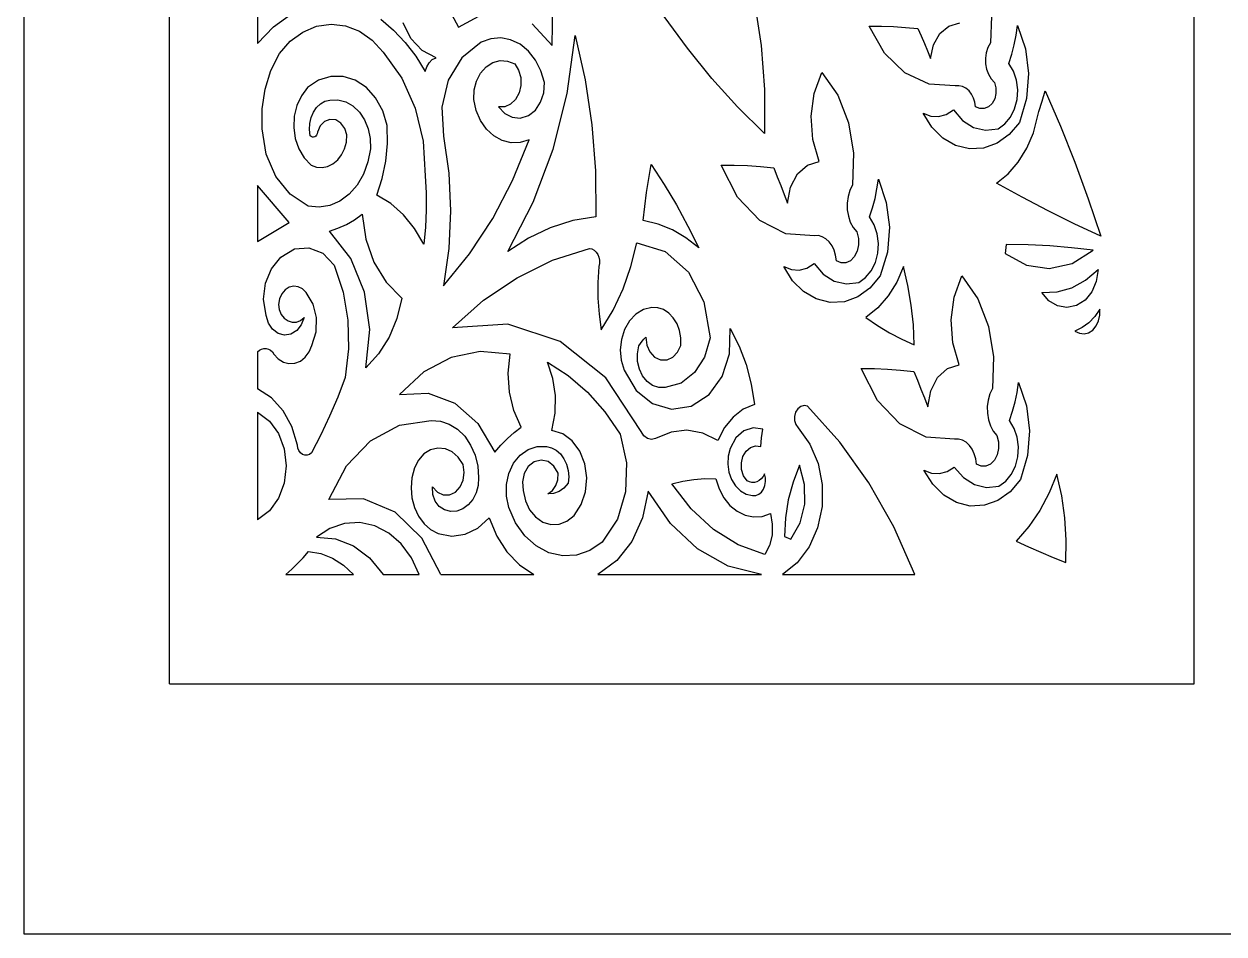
# Model space of a CAD drawing. Extents: x -250 to 250, y -180 to 180.
# Drawn here: x -250 to -150.4, y -180 to -104.5 of the extents above; entities that cross this region are included whole.
import ezdxf

# ---------------------------------------------------------------- set-up
doc = ezdxf.new("R2010")
doc.units = 0
doc.layers.get('0').update_dxf_attribs({"linetype": 'CONTINUOUS'})

msp = doc.modelspace()

# ---------------------------------------------------------------- linework, layer by layer
for p, q in [((-250.003, 180), (-250.003, -180)), ((-237.925, -159.246), (-237.925, 151.754)), ((-152.925, -159.246), (-152.925, 151.754)), ((-230.622, -87.881), (-230.622, -106.134)), ((-206.173, -106.28), (-206.134, -102.862)), ((-189.404, -102.706), (-188.843, -106.295)), ((-229.305, -104.734), (-227.822, -103.659)), ((-225.734, -104.698), (-224.528, -104.526)), ((-224.528, -104.526), (-223.319, -104.67)), ((-220.408, -104.116), (-219.357, -105.016)), ((-217.897, -105.706), (-218.544, -104.403)), ((-214.535, -103.684), (-213.967, -104.785)), ((-213.967, -104.785), (-211.956, -103.702)), ((-207.835, -104.492), (-206.173, -106.28)), ((-194.971, -106.522), (-196.896, -103.881)), ((-173.279, -104.679), (-172.37, -104.425)), ((-169.742, -103.854), (-169.827, -106.074)), ((-230.622, -106.134), (-229.305, -104.734)), ((-227.915, -105.93), (-226.875, -105.173)), ((-226.875, -105.173), (-225.734, -104.698)), ((-223.319, -104.67), (-222.172, -105.117)), ((-222.172, -105.117), (-221.121, -105.849)), ((-219.357, -105.016), (-218.386, -106.043)), ((-204.949, -110.262), (-204.286, -105.455)), ((-204.286, -105.455), (-203.45, -109.131)), ((-179.877, -104.682), (-178.871, -104.684)), ((-178.621, -106.927), (-179.877, -104.682)), ((-178.871, -104.684), (-177.865, -104.719)), ((-177.865, -104.719), (-176.86, -104.787)), ((-176.86, -104.787), (-175.857, -104.888)), ((-175.857, -104.888), (-175.578, -105.498)), ((-175.578, -105.498), (-175.307, -106.113)), ((-174.556, -106.229), (-174.03, -105.308)), ((-174.03, -105.308), (-173.279, -104.679)), ((-167.848, -106.236), (-167.686, -105.44)), ((-167.686, -105.44), (-167.571, -104.631)), ((-167.571, -104.631), (-166.908, -106.569)), ((-228.818, -106.949), (-227.915, -105.93)), ((-221.121, -105.849), (-220.203, -106.847)), ((-218.386, -106.043), (-217.503, -107.189)), ((-216.967, -106.704), (-217.897, -105.706)), ((-212.08, -106.022), (-213.69, -107.314)), ((-211.275, -105.733), (-212.08, -106.022)), ((-210.449, -105.666), (-211.275, -105.733)), ((-209.63, -105.82), (-210.449, -105.666)), ((-208.847, -106.193), (-209.63, -105.82)), ((-208.146, -106.767), (-208.847, -106.193)), ((-192.937, -109.026), (-194.971, -106.522)), ((-188.843, -106.295), (-188.56, -109.936)), ((-175.307, -106.113), (-175.044, -106.735)), ((-174.791, -107.362), (-174.556, -106.229)), ((-170.031, -106.462), (-170.167, -106.891)), ((-169.827, -106.074), (-170.031, -106.462)), ((-168.056, -107.015), (-167.848, -106.236)), ((-229.512, -108.372), (-228.818, -106.949)), ((-220.203, -106.847), (-218.668, -108.998)), ((-217.503, -107.189), (-216.716, -108.444)), ((-215.813, -107.31), (-216.967, -106.704)), ((-216.391, -107.717), (-216.127, -107.466)), ((-216.127, -107.466), (-215.813, -107.31)), ((-213.69, -107.314), (-214.801, -109.178)), ((-207.564, -107.507), (-208.146, -106.767)), ((-207.119, -108.384), (-207.564, -107.507)), ((-176.925, -108.56), (-178.621, -106.927)), ((-175.044, -106.735), (-174.791, -107.362)), ((-170.167, -106.891), (-170.233, -107.345)), ((-170.233, -107.345), (-170.224, -107.811)), ((-168.309, -107.774), (-168.056, -107.015)), ((-166.908, -106.569), (-166.659, -108.623)), ((-229.989, -109.915), (-229.512, -108.372)), ((-216.716, -108.444), (-216.592, -108.049)), ((-216.592, -108.049), (-216.391, -107.717)), ((-212.13, -108.592), (-211.665, -108.066)), ((-211.665, -108.066), (-211.106, -107.709)), ((-211.106, -107.709), (-210.503, -107.548)), ((-210.503, -107.548), (-209.887, -107.585)), ((-209.887, -107.585), (-209.291, -107.825)), ((-209.291, -107.825), (-208.965, -108.345)), ((-208.965, -108.345), (-208.789, -108.952)), ((-206.829, -109.371), (-207.119, -108.384)), ((-170.224, -107.811), (-170.141, -108.264)), ((-170.141, -108.264), (-169.989, -108.684)), ((-167.916, -108.427), (-168.309, -107.774)), ((-167.664, -109.17), (-167.916, -108.427)), ((-225.557, -109.176), (-226.479, -109.783)), ((-224.559, -108.868), (-225.557, -109.176)), ((-223.532, -108.867), (-224.559, -108.868)), ((-222.52, -109.178), (-223.532, -108.867)), ((-221.598, -109.787), (-222.52, -109.178)), ((-218.668, -108.998), (-217.554, -111.487)), ((-214.801, -109.178), (-215.331, -111.409)), ((-212.659, -109.976), (-212.466, -109.241)), ((-212.466, -109.241), (-212.13, -108.592)), ((-208.789, -108.952), (-208.772, -109.597)), ((-206.886, -110.229), (-206.829, -109.371)), ((-203.45, -109.131), (-202.882, -112.879)), ((-190.797, -111.388), (-192.937, -109.026)), ((-184.446, -110.274), (-183.807, -108.519)), ((-183.807, -108.519), (-182.485, -110.425)), ((-174.921, -109.491), (-176.925, -108.56)), ((-172.739, -109.629), (-174.921, -109.491)), ((-169.989, -108.684), (-169.773, -109.057)), ((-169.773, -109.057), (-169.498, -109.371)), ((-169.498, -109.371), (-169.373, -109.815)), ((-167.559, -109.966), (-167.664, -109.17)), ((-166.659, -108.623), (-166.824, -110.69)), ((-230.239, -111.541), (-229.989, -109.915)), ((-226.994, -110.466), (-227.364, -111.269)), ((-226.479, -109.783), (-226.994, -110.466)), ((-220.83, -110.643), (-221.598, -109.787)), ((-212.695, -110.762), (-212.659, -109.976)), ((-208.92, -110.232), (-209.22, -110.775)), ((-208.772, -109.597), (-208.92, -110.232)), ((-207.144, -111.006), (-206.886, -110.229)), ((-206.112, -114.893), (-204.949, -110.262)), ((-188.56, -109.936), (-188.556, -113.602)), ((-184.698, -112.167), (-184.446, -110.274)), ((-182.485, -110.425), (-181.598, -112.706)), ((-172.434, -109.626), (-172.739, -109.629)), ((-172.136, -109.698), (-172.434, -109.626)), ((-171.857, -109.843), (-172.136, -109.698)), ((-171.603, -110.058), (-171.857, -109.843)), ((-171.389, -110.331), (-171.603, -110.058)), ((-171.223, -110.649), (-171.389, -110.331)), ((-169.365, -110.274), (-169.471, -110.715)), ((-169.373, -109.815), (-169.365, -110.274)), ((-167.611, -110.783), (-167.559, -109.966)), ((-165.544, -110.906), (-165.273, -110.041)), ((-165.273, -110.041), (-164.009, -112.984)), ((-227.364, -111.269), (-227.578, -112.156)), ((-225.995, -111.82), (-225.727, -111.431)), ((-225.727, -111.431), (-225.403, -111.127)), ((-225.403, -111.127), (-225.034, -110.918)), ((-225.034, -110.918), (-224.633, -110.814)), ((-224.633, -110.814), (-223.962, -110.796)), ((-223.962, -110.796), (-223.313, -110.964)), ((-223.313, -110.964), (-222.709, -111.308)), ((-222.709, -111.308), (-222.175, -111.818)), ((-220.245, -111.703), (-220.83, -110.643)), ((-217.554, -111.487), (-216.892, -114.219)), ((-215.331, -111.409), (-215.198, -113.802)), ((-212.489, -111.683), (-212.695, -110.762)), ((-210.118, -111.373), (-210.645, -111.38)), ((-210.645, -111.38), (-210.117, -111.932)), ((-209.631, -111.164), (-210.118, -111.373)), ((-209.22, -110.775), (-209.631, -111.164)), ((-207.577, -111.648), (-207.144, -111.006)), ((-188.556, -113.602), (-190.797, -111.388)), ((-171.112, -111.003), (-171.223, -110.649)), ((-171.058, -111.38), (-171.112, -111.003)), ((-170.701, -111.526), (-171.058, -111.38)), ((-169.987, -111.381), (-170.335, -111.524)), ((-169.686, -111.101), (-169.987, -111.381)), ((-169.471, -110.715), (-169.686, -111.101)), ((-167.818, -111.559), (-167.611, -110.783)), ((-166.824, -110.69), (-167.407, -112.669)), ((-165.798, -111.779), (-165.544, -110.906)), ((-230.253, -113.21), (-230.239, -111.541)), ((-227.578, -112.156), (-227.624, -113.094)), ((-226.297, -112.762), (-226.188, -112.273)), ((-226.188, -112.273), (-225.995, -111.82)), ((-224.618, -112.427), (-225.061, -112.603)), ((-224.139, -112.471), (-224.618, -112.427)), ((-223.708, -112.737), (-224.139, -112.471)), ((-222.175, -111.818), (-221.746, -112.466)), ((-221.746, -112.466), (-221.446, -113.208)), ((-219.875, -112.926), (-220.245, -111.703)), ((-212.132, -112.515), (-212.489, -111.683)), ((-210.117, -111.932), (-209.495, -112.245)), ((-209.495, -112.245), (-208.827, -112.307)), ((-208.827, -112.307), (-208.16, -112.102)), ((-208.16, -112.102), (-207.577, -111.648)), ((-184.56, -114.083), (-184.698, -112.167)), ((-174.682, -113.061), (-175.406, -111.895)), ((-175.406, -111.895), (-174.776, -112.145)), ((-174.776, -112.145), (-174.127, -112.184)), ((-174.127, -112.184), (-173.492, -112.013)), ((-173.492, -112.013), (-172.903, -111.638)), ((-172.903, -111.638), (-172.137, -112.517)), ((-170.335, -111.524), (-170.701, -111.526)), ((-168.626, -112.801), (-168.162, -112.241)), ((-168.162, -112.241), (-167.818, -111.559)), ((-166.036, -112.658), (-165.798, -111.779)), ((-229.915, -115.311), (-230.253, -113.21)), ((-227.624, -113.094), (-227.495, -114.02)), ((-226.32, -113.269), (-226.297, -112.762)), ((-226.254, -113.777), (-226.32, -113.269)), ((-225.423, -112.968), (-225.659, -113.493)), ((-225.061, -112.603), (-225.423, -112.968)), ((-223.397, -113.17), (-223.708, -112.737)), ((-223.231, -113.715), (-223.397, -113.17)), ((-221.446, -113.208), (-221.284, -114.016)), ((-219.852, -114.415), (-219.875, -112.926)), ((-211.64, -113.229), (-212.132, -112.515)), ((-211.027, -113.798), (-211.64, -113.229)), ((-202.882, -112.879), (-202.586, -116.677)), ((-181.598, -112.706), (-181.181, -115.229)), ((-173.772, -113.967), (-174.682, -113.061)), ((-172.137, -112.517), (-171.225, -113.087)), ((-171.225, -113.087), (-170.224, -113.326)), ((-170.224, -113.326), (-169.191, -113.21)), ((-169.191, -113.21), (-168.626, -112.801)), ((-167.407, -112.669), (-168.264, -113.681)), ((-166.258, -113.545), (-166.036, -112.658)), ((-164.009, -112.984), (-162.821, -115.977)), ((-227.495, -114.02), (-227.203, -114.872)), ((-226.172, -113.847), (-226.254, -113.777)), ((-226.08, -113.886), (-226.172, -113.847)), ((-225.983, -113.892), (-226.08, -113.886)), ((-225.887, -113.864), (-225.983, -113.892)), ((-225.8, -113.805), (-225.887, -113.864)), ((-225.731, -113.719), (-225.8, -113.805)), ((-225.683, -113.614), (-225.731, -113.719)), ((-225.659, -113.493), (-225.683, -113.614)), ((-223.403, -114.872), (-223.238, -114.318)), ((-223.238, -114.318), (-223.231, -113.715)), ((-221.284, -114.016), (-221.269, -114.858)), ((-219.99, -115.886), (-219.852, -114.415)), ((-216.892, -114.219), (-216.716, -117.1)), ((-215.198, -113.802), (-214.766, -116.89)), ((-210.33, -114.184), (-211.027, -113.798)), ((-209.592, -114.366), (-210.33, -114.184)), ((-208.84, -114.343), (-209.592, -114.366)), ((-209.47, -117.492), (-208.101, -114.111)), ((-208.101, -114.111), (-208.84, -114.343)), ((-184.029, -115.905), (-184.56, -114.083)), ((-172.719, -114.58), (-173.772, -113.967)), ((-169.273, -114.401), (-170.389, -114.805)), ((-168.264, -113.681), (-169.273, -114.401)), ((-166.806, -114.823), (-166.258, -113.545)), ((-229.118, -117.156), (-229.915, -115.311)), ((-227.203, -114.872), (-226.764, -115.618)), ((-223.98, -115.781), (-223.653, -115.365)), ((-223.653, -115.365), (-223.403, -114.872)), ((-221.269, -114.858), (-221.471, -115.957)), ((-207.757, -119.288), (-206.112, -114.893)), ((-181.181, -115.229), (-181.273, -117.858)), ((-171.565, -114.869), (-172.719, -114.58)), ((-170.389, -114.805), (-171.565, -114.869)), ((-167.513, -115.96), (-166.806, -114.823)), ((-226.764, -115.618), (-226.192, -116.224)), ((-226.192, -116.224), (-225.738, -116.379)), ((-225.738, -116.379), (-225.273, -116.41)), ((-225.273, -116.41), (-224.813, -116.319)), ((-224.813, -116.319), (-224.374, -116.106)), ((-224.374, -116.106), (-223.98, -115.781)), ((-221.471, -115.957), (-221.84, -116.971)), ((-220.287, -117.321), (-219.99, -115.886)), ((-198.176, -117.321), (-197.968, -116.172)), ((-197.968, -116.172), (-196.897, -117.819)), ((-192.165, -116.209), (-191.074, -116.212)), ((-190.804, -118.868), (-192.165, -116.209)), ((-191.074, -116.212), (-189.984, -116.253)), ((-189.984, -116.253), (-188.895, -116.334)), ((-188.895, -116.334), (-187.808, -116.454)), ((-187.808, -116.454), (-187.505, -117.176)), ((-185.829, -116.951), (-185.015, -116.206)), ((-185.015, -116.206), (-184.029, -115.905)), ((-168.361, -116.933), (-167.513, -115.96)), ((-162.821, -115.977), (-161.711, -119.015)), ((-227.93, -118.631), (-229.118, -117.156)), ((-221.84, -116.971), (-222.365, -117.872)), ((-220.738, -118.697), (-220.287, -117.321)), ((-216.716, -117.1), (-216.641, -118.518)), ((-214.766, -116.89), (-214.622, -120.01)), ((-202.586, -116.677), (-202.563, -120.5)), ((-198.355, -118.478), (-198.176, -117.321)), ((-187.505, -117.176), (-187.212, -117.905)), ((-186.399, -118.042), (-185.829, -116.951)), ((-179.24, -118.182), (-179.124, -117.372)), ((-179.124, -117.372), (-178.462, -119.311)), ((-169.334, -117.719), (-168.361, -116.933)), ((-227.997, -120.964), (-230.622, -117.897)), ((-230.622, -117.897), (-230.622, -122.556)), ((-222.365, -117.872), (-223.029, -118.629)), ((-211.12, -120.655), (-209.47, -117.492)), ((-196.897, -117.819), (-195.883, -119.52)), ((-187.212, -117.905), (-186.927, -118.641)), ((-186.653, -119.383), (-186.399, -118.042)), ((-181.494, -118.318), (-181.642, -118.826)), ((-181.273, -117.858), (-181.494, -118.318)), ((-179.402, -118.977), (-179.24, -118.182)), ((-167.195, -118.888), (-169.334, -117.719)), ((-226.418, -119.624), (-227.93, -118.631)), ((-223.802, -119.202), (-224.642, -119.564)), ((-223.029, -118.629), (-223.802, -119.202)), ((-219.575, -119.406), (-220.738, -118.697)), ((-218.525, -120.334), (-219.575, -119.406)), ((-216.641, -118.518), (-216.637, -119.939)), ((-209.865, -123.385), (-207.757, -119.288)), ((-198.505, -119.641), (-198.355, -118.478)), ((-188.966, -120.803), (-190.804, -118.868)), ((-186.927, -118.641), (-186.653, -119.383)), ((-181.642, -118.826), (-181.713, -119.363)), ((-181.713, -119.363), (-181.704, -119.915)), ((-179.61, -119.756), (-179.402, -118.977)), ((-178.462, -119.311), (-178.212, -121.364)), ((-165.038, -120.007), (-167.195, -118.888)), ((-161.711, -119.015), (-160.678, -122.098)), ((-225.523, -119.708), (-226.418, -119.624)), ((-224.642, -119.564), (-225.523, -119.708)), ((-222.593, -120.754), (-221.954, -120.291)), ((-221.954, -120.291), (-221.648, -122.37)), ((-217.606, -121.462), (-218.525, -120.334)), ((-216.637, -119.939), (-216.703, -121.356)), ((-214.622, -120.01), (-214.766, -123.131)), ((-198.625, -120.809), (-198.505, -119.641)), ((-195.883, -119.52), (-194.927, -121.273)), ((-181.704, -119.915), (-181.614, -120.453)), ((-181.614, -120.453), (-181.449, -120.95)), ((-179.862, -120.515), (-179.61, -119.756)), ((-162.866, -121.077), (-165.038, -120.007)), ((-230.622, -122.556), (-227.997, -120.964)), ((-224.668, -121.689), (-223.954, -121.455)), ((-223.954, -121.455), (-223.261, -121.143)), ((-223.261, -121.143), (-222.593, -120.754)), ((-216.703, -121.356), (-216.839, -122.768)), ((-213.034, -123.573), (-211.12, -120.655)), ((-206.346, -121.414), (-208.148, -122.271)), ((-204.479, -120.821), (-206.346, -121.414)), ((-202.563, -120.5), (-204.479, -120.821)), ((-197.398, -121.103), (-198.625, -120.809)), ((-196.215, -121.583), (-197.398, -121.103)), ((-194.927, -121.273), (-194.03, -123.076)), ((-186.794, -121.906), (-188.966, -120.803)), ((-181.449, -120.95), (-181.215, -121.392)), ((-181.215, -121.392), (-180.918, -121.764)), ((-179.47, -121.169), (-179.862, -120.515)), ((-179.218, -121.912), (-179.47, -121.169)), ((-178.212, -121.364), (-178.378, -123.431)), ((-160.678, -122.098), (-162.866, -121.077)), ((-222.881, -123.972), (-224.668, -121.689)), ((-221.648, -122.37), (-220.97, -124.274)), ((-216.839, -122.768), (-217.606, -121.462)), ((-208.148, -122.271), (-209.865, -123.385)), ((-195.088, -122.243), (-196.215, -121.583)), ((-194.03, -123.076), (-195.088, -122.243)), ((-184.43, -122.069), (-186.794, -121.906)), ((-184.098, -122.066), (-184.43, -122.069)), ((-183.776, -122.152), (-184.098, -122.066)), ((-183.473, -122.324), (-183.776, -122.152)), ((-183.198, -122.578), (-183.473, -122.324)), ((-180.918, -121.764), (-180.782, -122.29)), ((-180.782, -122.29), (-180.773, -122.834)), ((-179.113, -122.708), (-179.218, -121.912)), ((-228.694, -123.849), (-227.574, -123.166)), ((-227.574, -123.166), (-226.372, -123.064)), ((-226.372, -123.064), (-225.224, -123.521)), ((-214.766, -123.131), (-215.198, -126.219)), ((-206.161, -124.114), (-203.096, -123.128)), ((-203.096, -123.128), (-202.892, -123.173)), ((-202.892, -123.173), (-202.704, -123.275)), ((-202.704, -123.275), (-202.54, -123.428)), ((-202.54, -123.428), (-202.406, -123.628)), ((-199.646, -124.618), (-199.157, -122.665)), ((-199.157, -122.665), (-196.801, -123.395)), ((-196.801, -123.395), (-194.886, -125.105)), ((-182.966, -122.901), (-183.198, -122.578)), ((-182.787, -123.279), (-182.966, -122.901)), ((-182.666, -123.697), (-182.787, -123.279)), ((-180.887, -123.356), (-181.121, -123.813)), ((-180.773, -122.834), (-180.887, -123.356)), ((-179.165, -123.525), (-179.113, -122.708)), ((-178.378, -123.431), (-178.96, -125.41)), ((-168.512, -122.805), (-168.61, -123.55)), ((-166.704, -122.826), (-168.512, -122.805)), ((-164.898, -122.913), (-166.704, -122.826)), ((-163.094, -123.065), (-164.898, -122.913)), ((-161.294, -123.282), (-163.094, -123.065)), ((-163.052, -124.381), (-161.294, -123.282)), ((-229.478, -124.812), (-228.694, -123.849)), ((-225.224, -123.521), (-224.264, -124.519)), ((-221.743, -126.76), (-222.881, -123.972)), ((-220.97, -124.274), (-219.956, -125.926)), ((-215.198, -126.219), (-213.034, -123.573)), ((-209.098, -125.554), (-206.161, -124.114)), ((-202.406, -123.628), (-202.314, -123.861)), ((-202.268, -124.369), (-202.317, -124.622)), ((-202.314, -123.861), (-202.267, -124.112)), ((-202.267, -124.112), (-202.268, -124.369)), ((-185.045, -124.755), (-184.457, -124.379)), ((-184.457, -124.379), (-183.69, -125.258)), ((-182.607, -124.145), (-182.666, -123.697)), ((-182.221, -124.318), (-182.607, -124.145)), ((-181.824, -124.315), (-182.221, -124.318)), ((-181.447, -124.145), (-181.824, -124.315)), ((-181.121, -123.813), (-181.447, -124.145)), ((-179.716, -124.983), (-179.371, -124.301)), ((-179.371, -124.301), (-179.165, -123.525)), ((-168.61, -123.55), (-166.834, -124.508)), ((-164.94, -124.787), (-163.052, -124.381)), ((-229.962, -126.009), (-229.478, -124.812)), ((-224.264, -124.519), (-223.531, -126.743)), ((-202.317, -124.622), (-202.4, -125.941)), ((-200.306, -126.483), (-199.646, -124.618)), ((-194.886, -125.105), (-193.589, -127.565)), ((-186.235, -125.803), (-186.959, -124.637)), ((-186.959, -124.637), (-186.33, -124.887)), ((-186.33, -124.887), (-185.681, -124.925)), ((-185.681, -124.925), (-185.045, -124.755)), ((-183.69, -125.258), (-182.779, -125.829)), ((-180.179, -125.542), (-179.716, -124.983)), ((-178.96, -125.41), (-179.817, -126.423)), ((-177.047, -124.622), (-177.602, -125.917)), ((-176.672, -126.209), (-177.047, -124.622)), ((-172.823, -127.159), (-172.185, -125.404)), ((-172.185, -125.404), (-170.863, -127.31)), ((-166.834, -124.508), (-164.94, -124.787)), ((-161.928, -125.769), (-160.884, -124.88)), ((-160.884, -124.88), (-161.04, -125.868)), ((-230.12, -127.338), (-229.962, -126.009)), ((-228.003, -126.341), (-228.345, -126.561)), ((-227.625, -126.254), (-228.003, -126.341)), ((-227.25, -126.304), (-227.625, -126.254)), ((-226.902, -126.484), (-227.25, -126.304)), ((-219.956, -125.926), (-218.644, -127.25)), ((-211.875, -127.43), (-209.098, -125.554)), ((-202.4, -125.941), (-202.393, -127.261)), ((-185.325, -126.708), (-186.235, -125.803)), ((-182.779, -125.829), (-181.778, -126.068)), ((-181.778, -126.068), (-180.744, -125.951)), ((-179.817, -126.423), (-180.827, -127.143)), ((-180.744, -125.951), (-180.179, -125.542)), ((-177.602, -125.917), (-178.318, -127.069)), ((-176.396, -127.824), (-176.672, -126.209)), ((-164.298, -126.736), (-163.077, -126.392)), ((-163.077, -126.392), (-161.928, -125.769)), ((-161.04, -125.868), (-161.416, -126.732)), ((-229.925, -128.693), (-230.12, -127.338)), ((-228.808, -127.296), (-228.899, -127.765)), ((-228.619, -126.887), (-228.808, -127.296)), ((-228.345, -126.561), (-228.619, -126.887)), ((-226.602, -126.787), (-226.902, -126.484)), ((-226.008, -127.744), (-226.602, -126.787)), ((-223.531, -126.743), (-223.132, -129.078)), ((-221.311, -129.846), (-221.743, -126.76)), ((-218.644, -127.25), (-219.062, -128.937)), ((-202.393, -127.261), (-202.297, -128.576)), ((-201.13, -128.242), (-200.306, -126.483)), ((-184.272, -127.322), (-185.325, -126.708)), ((-183.118, -127.611), (-184.272, -127.322)), ((-180.827, -127.143), (-181.942, -127.547)), ((-178.318, -127.069), (-179.178, -128.053)), ((-173.076, -129.052), (-172.823, -127.159)), ((-170.863, -127.31), (-169.975, -129.591)), ((-165.56, -126.787), (-164.298, -126.736)), ((-164.972, -127.47), (-165.56, -126.787)), ((-161.979, -127.419), (-162.695, -127.872)), ((-161.416, -126.732), (-161.979, -127.419)), ((-228.899, -127.765), (-228.823, -128.205)), ((-228.823, -128.205), (-228.656, -128.595)), ((-225.724, -128.867), (-226.008, -127.744)), ((-214.459, -129.723), (-211.875, -127.43)), ((-202.111, -129.878), (-201.13, -128.242)), ((-198.614, -128.205), (-199.236, -128.586)), ((-197.927, -128.023), (-198.614, -128.205)), ((-197.43, -128.047), (-197.927, -128.023)), ((-196.954, -128.204), (-197.43, -128.047)), ((-196.516, -128.486), (-196.954, -128.204)), ((-193.589, -127.565), (-193.086, -130.547)), ((-181.942, -127.547), (-183.118, -127.611)), ((-179.178, -128.053), (-180.164, -128.847)), ((-176.219, -129.462), (-176.396, -127.824)), ((-164.263, -127.893), (-164.972, -127.47)), ((-163.486, -128.033), (-164.263, -127.893)), ((-162.695, -127.872), (-163.486, -128.033)), ((-160.761, -128.177), (-161.177, -128.787)), ((-160.751, -128.671), (-160.761, -128.177)), ((-229.726, -129.329), (-229.925, -128.693)), ((-229.382, -129.837), (-229.726, -129.329)), ((-228.656, -128.595), (-228.411, -128.913)), ((-228.411, -128.913), (-228.1, -129.139)), ((-228.1, -129.139), (-227.752, -129.247)), ((-227.752, -129.247), (-227.4, -129.232)), ((-227.4, -129.232), (-227.065, -129.097)), ((-227.065, -129.097), (-226.766, -128.847)), ((-226.766, -128.847), (-227.004, -129.463)), ((-225.76, -130.045), (-225.724, -128.867)), ((-223.132, -129.078), (-223.074, -131.465)), ((-219.062, -128.937), (-219.713, -130.486)), ((-209.87, -129.413), (-214.459, -129.723)), ((-205.526, -130.85), (-209.87, -129.413)), ((-202.297, -128.576), (-202.111, -129.878)), ((-199.767, -129.143), (-200.18, -129.856)), ((-199.236, -128.586), (-199.767, -129.143)), ((-196.133, -128.885), (-196.516, -128.486)), ((-195.828, -129.379), (-196.133, -128.885)), ((-195.618, -129.938), (-195.828, -129.379)), ((-180.164, -128.847), (-179.203, -129.531)), ((-172.938, -130.968), (-173.076, -129.052)), ((-161.664, -129.297), (-162.213, -129.698)), ((-161.177, -128.787), (-161.664, -129.297)), ((-161.045, -129.556), (-160.848, -129.139)), ((-160.848, -129.139), (-160.751, -128.671)), ((-228.927, -130.179), (-229.382, -129.837)), ((-228.394, -130.319), (-228.927, -130.179)), ((-227.854, -130.231), (-228.394, -130.319)), ((-227.378, -129.935), (-227.854, -130.231)), ((-227.004, -129.463), (-227.378, -129.935)), ((-226.13, -131.166), (-225.76, -130.045)), ((-221.639, -133.021), (-221.311, -129.846)), ((-200.18, -129.856), (-200.442, -130.674)), ((-195.509, -130.541), (-195.618, -129.938)), ((-191.469, -131.862), (-191.404, -129.775)), ((-191.404, -129.775), (-190.676, -131.222)), ((-179.203, -129.531), (-178.21, -130.137)), ((-178.21, -130.137), (-177.189, -130.666)), ((-176.144, -131.114), (-176.219, -129.462)), ((-169.975, -129.591), (-169.559, -132.114)), ((-162.213, -129.698), (-162.812, -129.981)), ((-162.812, -129.981), (-162.446, -130.161)), ((-162.446, -130.161), (-162.062, -130.206)), ((-162.062, -130.206), (-161.683, -130.117)), ((-161.683, -130.117), (-161.332, -129.894)), ((-161.332, -129.894), (-161.045, -129.556)), ((-226.354, -131.704), (-226.13, -131.166)), ((-219.713, -130.486), (-220.579, -131.86)), ((-201.731, -133.869), (-205.526, -130.85)), ((-200.442, -130.674), (-200.538, -131.534)), ((-199.111, -131.863), (-198.993, -131.218)), ((-198.993, -131.218), (-198.866, -131.018)), ((-198.866, -131.018), (-198.727, -130.831)), ((-198.727, -130.831), (-198.578, -130.657)), ((-198.578, -130.657), (-198.419, -130.496)), ((-198.419, -130.496), (-198.331, -131.153)), ((-198.331, -131.153), (-198.076, -131.716)), ((-195.775, -131.741), (-195.507, -131.166)), ((-195.507, -131.166), (-195.509, -130.541)), ((-193.086, -130.547), (-193.543, -132.149)), ((-190.676, -131.222), (-190.094, -132.764)), ((-177.189, -130.666), (-176.144, -131.114)), ((-172.407, -132.789), (-172.938, -130.968)), ((-230.622, -131.708), (-230.466, -131.571)), ((-230.622, -131.708), (-230.622, -134.783)), ((-230.466, -131.571), (-230.292, -131.477)), ((-230.292, -131.477), (-230.106, -131.429)), ((-230.106, -131.429), (-229.915, -131.429)), ((-229.915, -131.429), (-229.727, -131.479)), ((-229.727, -131.479), (-229.554, -131.574)), ((-229.554, -131.574), (-229.399, -131.711)), ((-229.399, -131.711), (-229.269, -131.887)), ((-229.269, -131.887), (-228.908, -132.291)), ((-228.908, -132.291), (-228.483, -132.561)), ((-227.075, -132.469), (-226.675, -132.145)), ((-226.675, -132.145), (-226.354, -131.704)), ((-223.074, -131.465), (-223.361, -133.845)), ((-220.579, -131.86), (-221.639, -133.021)), ((-214.575, -132.173), (-216.842, -133.376)), ((-212.148, -131.665), (-214.575, -132.173)), ((-209.66, -131.887), (-212.148, -131.665)), ((-209.833, -133.473), (-209.66, -131.887)), ((-200.538, -131.534), (-200.465, -132.399)), ((-200.465, -132.399), (-200.224, -133.227)), ((-199.095, -132.515), (-199.111, -131.863)), ((-198.076, -131.716), (-197.685, -132.138)), ((-197.685, -132.138), (-197.188, -132.372)), ((-197.188, -132.372), (-196.657, -132.374)), ((-196.657, -132.374), (-196.172, -132.154)), ((-196.172, -132.154), (-195.775, -131.741)), ((-193.543, -132.149), (-194.376, -133.433)), ((-192.085, -133.739), (-191.469, -131.862)), ((-169.559, -132.114), (-169.651, -134.743)), ((-228.483, -132.561), (-228.018, -132.685)), ((-228.018, -132.685), (-227.535, -132.655)), ((-227.535, -132.655), (-227.075, -132.469)), ((-216.842, -133.376), (-218.849, -135.236)), ((-206.116, -133.909), (-206.583, -132.557)), ((-206.583, -132.557), (-204.852, -133.67)), ((-200.224, -133.227), (-199.227, -134.899)), ((-198.949, -133.141), (-199.095, -132.515)), ((-198.677, -133.709), (-198.949, -133.141)), ((-190.094, -132.764), (-189.665, -134.383)), ((-180.543, -133.095), (-179.452, -133.097)), ((-179.181, -135.753), (-180.543, -133.095)), ((-179.452, -133.097), (-178.362, -133.138)), ((-178.362, -133.138), (-177.273, -133.219)), ((-177.273, -133.219), (-176.186, -133.339)), ((-176.186, -133.339), (-175.883, -134.061)), ((-174.206, -133.836), (-173.392, -133.091)), ((-173.392, -133.091), (-172.407, -132.789)), ((-223.361, -133.845), (-223.976, -135.46)), ((-209.735, -135.05), (-209.833, -133.473)), ((-205.897, -135.339), (-206.116, -133.909)), ((-204.852, -133.67), (-203.257, -135.05)), ((-198.789, -138.302), (-201.731, -133.869)), ((-198.3, -134.172), (-198.677, -133.709)), ((-197.848, -134.494), (-198.3, -134.172)), ((-195.496, -134.306), (-196.819, -134.67)), ((-194.376, -133.433), (-195.496, -134.306)), ((-193.172, -135.241), (-192.085, -133.739)), ((-189.665, -134.383), (-189.394, -136.061)), ((-175.883, -134.061), (-175.59, -134.79)), ((-174.776, -134.927), (-174.206, -133.836)), ((-167.618, -135.067), (-167.502, -134.258)), ((-167.502, -134.258), (-166.84, -136.196)), ((-229.469, -135.53), (-230.622, -134.783)), ((-218.849, -135.236), (-216.475, -135.141)), ((-216.475, -135.141), (-214.254, -135.975)), ((-209.374, -136.566), (-209.735, -135.05)), ((-205.928, -136.795), (-205.897, -135.339)), ((-203.257, -135.05), (-201.817, -136.678)), ((-199.227, -134.899), (-197.871, -136.003)), ((-197.347, -134.664), (-197.848, -134.494)), ((-196.819, -134.67), (-197.347, -134.664)), ((-194.647, -136.206), (-193.172, -135.241)), ((-175.59, -134.79), (-175.305, -135.526)), ((-175.03, -136.268), (-174.776, -134.927)), ((-169.872, -135.203), (-170.02, -135.711)), ((-169.651, -134.743), (-169.872, -135.203)), ((-167.78, -135.863), (-167.618, -135.067)), ((-228.508, -136.591), (-229.469, -135.53)), ((-223.976, -135.46), (-224.647, -137.039)), ((-214.254, -135.975), (-212.351, -137.637)), ((-197.871, -136.003), (-196.298, -136.464)), ((-196.298, -136.464), (-194.647, -136.206)), ((-189.394, -136.061), (-190.341, -136.469)), ((-185.567, -136.243), (-185.806, -136.429)), ((-185.292, -136.168), (-185.567, -136.243)), ((-185.005, -136.215), (-185.292, -136.168)), ((-182.313, -139.211), (-185.005, -136.215)), ((-177.343, -137.688), (-179.181, -135.753)), ((-175.305, -135.526), (-175.03, -136.268)), ((-170.02, -135.711), (-170.091, -136.248)), ((-170.091, -136.248), (-170.082, -136.8)), ((-167.988, -136.641), (-167.78, -135.863)), ((-166.84, -136.196), (-166.59, -138.25)), ((-230.622, -136.708), (-229.647, -137.448)), ((-230.622, -136.708), (-230.622, -145.64)), ((-227.779, -137.911), (-228.508, -136.591)), ((-224.647, -137.039), (-225.372, -138.58)), ((-208.757, -137.967), (-209.374, -136.566)), ((-206.214, -138.224), (-205.928, -136.795)), ((-201.817, -136.678), (-200.553, -138.534)), ((-191.182, -137.122), (-191.888, -137.992)), ((-190.341, -136.469), (-191.182, -137.122)), ((-185.986, -136.713), (-186.078, -137.058)), ((-186.078, -137.058), (-186.072, -137.411)), ((-185.806, -136.429), (-185.986, -136.713)), ((-170.082, -136.8), (-169.992, -137.338)), ((-169.992, -137.338), (-169.826, -137.835)), ((-168.24, -137.4), (-167.988, -136.641)), ((-229.647, -137.448), (-228.9, -138.491)), ((-227.32, -139.436), (-227.779, -137.911)), ((-221.247, -139.08), (-218.859, -137.787)), ((-218.859, -137.787), (-216.223, -137.4)), ((-216.223, -137.4), (-215.459, -137.453)), ((-215.459, -137.453), (-214.727, -137.695)), ((-214.727, -137.695), (-214.048, -138.117)), ((-214.048, -138.117), (-213.444, -138.708)), ((-212.351, -137.637), (-210.931, -140.028)), ((-209.344, -138.407), (-208.757, -137.967)), ((-205.304, -138.512), (-206.214, -138.224)), ((-198.579, -138.664), (-198.789, -138.302)), ((-196.323, -138.362), (-197.599, -138.894)), ((-195, -138.212), (-196.323, -138.362)), ((-193.685, -138.441), (-195, -138.212)), ((-191.888, -137.992), (-192.43, -139.049)), ((-190.297, -138.262), (-190.951, -138.848)), ((-189.521, -138.004), (-190.297, -138.262)), ((-188.697, -138.122), (-189.521, -138.004)), ((-188.768, -138.476), (-188.697, -138.122)), ((-186.072, -137.411), (-185.972, -137.742)), ((-185.972, -137.742), (-185.784, -138.018)), ((-185.784, -138.018), (-184.798, -139.37)), ((-175.171, -138.791), (-177.343, -137.688)), ((-169.826, -137.835), (-169.592, -138.277)), ((-169.592, -138.277), (-169.295, -138.649)), ((-167.848, -138.054), (-168.24, -137.4)), ((-167.596, -138.797), (-167.848, -138.054)), ((-166.59, -138.25), (-166.756, -140.316)), ((-228.9, -138.491), (-228.422, -139.758)), ((-225.372, -138.58), (-226.151, -140.08)), ((-223.247, -141.168), (-221.247, -139.08)), ((-213.444, -138.708), (-212.948, -139.44)), ((-210.433, -139.44), (-209.903, -138.899)), ((-209.903, -138.899), (-209.344, -138.407)), ((-204.512, -139.101), (-205.304, -138.512)), ((-203.884, -139.946), (-204.512, -139.101)), ((-200.553, -138.534), (-200.005, -140.914)), ((-198.288, -138.895), (-198.579, -138.664)), ((-197.949, -138.978), (-198.288, -138.895)), ((-197.599, -138.894), (-197.949, -138.978)), ((-192.43, -139.049), (-193.685, -138.441)), ((-190.951, -138.848), (-191.404, -139.719)), ((-188.861, -139.564), (-188.85, -139.199)), ((-188.85, -139.199), (-188.819, -138.836)), ((-188.819, -138.836), (-188.768, -138.476)), ((-184.798, -139.37), (-184.121, -140.962)), ((-179.916, -142.56), (-182.313, -139.211)), ((-172.807, -138.954), (-175.171, -138.791)), ((-172.476, -138.951), (-172.807, -138.954)), ((-172.154, -139.037), (-172.476, -138.951)), ((-171.851, -139.209), (-172.154, -139.037)), ((-171.576, -139.462), (-171.851, -139.209)), ((-169.295, -138.649), (-169.159, -139.175)), ((-169.159, -139.175), (-169.151, -139.719)), ((-167.491, -139.593), (-167.596, -138.797)), ((-228.422, -139.758), (-228.254, -141.174)), ((-227.285, -139.683), (-227.32, -139.436)), ((-227.198, -139.904), (-227.285, -139.683)), ((-227.067, -140.087), (-227.198, -139.904)), ((-226.897, -140.219), (-227.067, -140.087)), ((-226.704, -140.287), (-226.897, -140.219)), ((-226.508, -140.284), (-226.704, -140.287)), ((-226.319, -140.215), (-226.508, -140.284)), ((-226.151, -140.08), (-226.319, -140.215)), ((-216.824, -140.175), (-217.281, -140.686)), ((-216.276, -139.833), (-216.824, -140.175)), ((-215.666, -139.685), (-216.276, -139.833)), ((-215.045, -139.747), (-215.666, -139.685)), ((-214.471, -140.01), (-215.045, -139.747)), ((-213.972, -140.454), (-214.471, -140.01)), ((-212.948, -139.44), (-212.584, -140.275)), ((-212.584, -140.275), (-212.36, -141.184)), ((-210.931, -140.028), (-210.433, -139.44)), ((-209.39, -140.953), (-208.839, -140.27)), ((-208.839, -140.27), (-208.176, -139.798)), ((-208.176, -139.798), (-207.439, -139.557)), ((-207.439, -139.557), (-206.665, -139.564)), ((-206.665, -139.564), (-206.243, -139.663)), ((-206.243, -139.663), (-205.852, -139.869)), ((-205.852, -139.869), (-205.505, -140.174)), ((-205.505, -140.174), (-205.213, -140.569)), ((-203.465, -141.001), (-203.884, -139.946)), ((-191.576, -140.359), (-191.618, -141.022)), ((-191.404, -139.719), (-191.576, -140.359)), ((-190.36, -140.39), (-190.091, -139.941)), ((-190.091, -139.941), (-189.728, -139.64)), ((-189.728, -139.64), (-189.306, -139.508)), ((-189.306, -139.508), (-188.861, -139.564)), ((-171.344, -139.786), (-171.576, -139.462)), ((-171.165, -140.164), (-171.344, -139.786)), ((-171.044, -140.582), (-171.165, -140.164)), ((-169.265, -140.241), (-169.498, -140.698)), ((-169.151, -139.719), (-169.265, -140.241)), ((-167.543, -140.41), (-167.491, -139.593)), ((-166.756, -140.316), (-167.338, -142.295)), ((-228.254, -141.174), (-228.422, -142.59)), ((-224.715, -143.944), (-223.247, -141.168)), ((-217.618, -141.341), (-217.826, -142.147)), ((-217.281, -140.686), (-217.618, -141.341)), ((-213.578, -141.058), (-213.972, -140.454)), ((-213.477, -141.709), (-213.578, -141.058)), ((-212.36, -141.184), (-212.286, -142.14)), ((-209.78, -141.793), (-209.39, -140.953)), ((-208.164, -141.214), (-208.503, -141.792)), ((-207.665, -140.817), (-208.164, -141.214)), ((-207.085, -140.679), (-207.665, -140.817)), ((-206.524, -140.812), (-207.085, -140.679)), ((-206.036, -141.188), (-206.524, -140.812)), ((-205.681, -141.78), (-206.036, -141.188)), ((-205.213, -140.569), (-204.995, -141.033)), ((-204.995, -141.033), (-204.861, -141.539)), ((-203.304, -142.162), (-203.465, -141.001)), ((-200.005, -140.914), (-200.089, -143.329)), ((-191.618, -141.022), (-191.531, -141.678)), ((-190.491, -140.927), (-190.36, -140.39)), ((-190.471, -141.473), (-190.491, -140.927)), ((-185.661, -141.11), (-186.203, -142.506)), ((-185.241, -142.708), (-185.661, -141.11)), ((-184.121, -140.962), (-183.775, -142.714)), ((-173.424, -141.64), (-172.835, -141.265)), ((-172.835, -141.265), (-172.069, -142.143)), ((-170.985, -141.03), (-171.044, -140.582)), ((-170.598, -141.202), (-170.985, -141.03)), ((-170.202, -141.2), (-170.598, -141.202)), ((-169.825, -141.03), (-170.202, -141.2)), ((-169.498, -140.698), (-169.825, -141.03)), ((-168.094, -141.868), (-167.75, -141.186)), ((-167.75, -141.186), (-167.543, -140.41)), ((-217.826, -142.147), (-217.893, -142.98)), ((-213.809, -142.906), (-213.559, -142.344)), ((-213.559, -142.344), (-213.477, -141.709)), ((-212.286, -142.14), (-212.333, -142.791)), ((-209.978, -142.717), (-209.78, -141.793)), ((-208.503, -141.792), (-208.655, -142.485)), ((-205.891, -142.806), (-205.722, -142.32)), ((-205.722, -142.32), (-205.681, -141.78)), ((-204.861, -141.539), (-204.815, -142.068)), ((-204.815, -142.068), (-204.86, -142.604)), ((-203.411, -143.31), (-203.304, -142.162)), ((-195.343, -142.433), (-194.431, -142.289)), ((-194.431, -142.289), (-193.514, -142.226)), ((-193.514, -142.226), (-192.594, -142.243)), ((-192.594, -142.243), (-192.331, -143.077)), ((-191.531, -141.678), (-191.316, -142.297)), ((-191.316, -142.297), (-190.987, -142.832)), ((-190.308, -141.979), (-190.471, -141.473)), ((-190.01, -142.398), (-190.308, -141.979)), ((-188.834, -142.238), (-189.005, -142.386)), ((-188.688, -142.052), (-188.834, -142.238)), ((-188.574, -141.831), (-188.688, -142.052)), ((-188.493, -142.147), (-188.574, -141.831)), ((-188.48, -142.473), (-188.493, -142.147)), ((-174.613, -142.688), (-175.337, -141.523)), ((-175.337, -141.523), (-174.708, -141.772)), ((-174.708, -141.772), (-174.059, -141.81)), ((-174.059, -141.81), (-173.424, -141.64)), ((-172.069, -142.143), (-171.157, -142.714)), ((-168.558, -142.427), (-168.094, -141.868)), ((-167.338, -142.295), (-168.195, -143.308)), ((-164.326, -141.863), (-164.964, -143.407)), ((-163.913, -143.652), (-164.326, -141.863)), ((-228.422, -142.59), (-228.9, -143.857)), ((-217.893, -142.98), (-217.82, -143.813)), ((-216.076, -143.536), (-216.101, -142.914)), ((-216.101, -142.914), (-215.698, -143.342)), ((-215.698, -143.342), (-215.217, -143.563)), ((-214.705, -143.565), (-214.209, -143.337)), ((-214.209, -143.337), (-213.809, -142.906)), ((-212.333, -142.791), (-212.499, -143.401)), ((-209.981, -143.673), (-209.978, -142.717)), ((-208.655, -142.485), (-208.593, -143.222)), ((-208.593, -143.222), (-208.411, -144.065)), ((-206.542, -143.48), (-206.17, -143.204)), ((-206.17, -143.204), (-205.891, -142.806)), ((-205.618, -143.293), (-206.068, -143.454)), ((-205.209, -143.007), (-205.618, -143.293)), ((-204.86, -142.604), (-205.209, -143.007)), ((-203.77, -144.374), (-203.411, -143.31)), ((-200.089, -143.329), (-200.775, -145.587)), ((-198.214, -143.274), (-198.677, -145.482)), ((-196.369, -145.958), (-198.214, -143.274)), ((-196.245, -142.656), (-195.343, -142.433)), ((-194.644, -144.739), (-196.245, -142.656)), ((-192.331, -143.077), (-191.942, -143.817)), ((-190.987, -142.832), (-190.571, -143.243)), ((-190.571, -143.243), (-190.088, -143.516)), ((-189.815, -142.497), (-190.01, -142.398)), ((-189.611, -142.545), (-189.815, -142.497)), ((-189.403, -142.543), (-189.611, -142.545)), ((-189.198, -142.489), (-189.403, -142.543)), ((-189.005, -142.386), (-189.198, -142.489)), ((-189.048, -143.513), (-188.83, -143.335)), ((-188.83, -143.335), (-188.654, -143.088)), ((-188.654, -143.088), (-188.534, -142.792)), ((-188.534, -142.792), (-188.48, -142.473)), ((-186.203, -142.506), (-186.594, -143.971)), ((-185.236, -144.342), (-185.241, -142.708)), ((-183.775, -142.714), (-183.786, -144.547)), ((-177.836, -146.227), (-179.916, -142.56)), ((-173.704, -143.594), (-174.613, -142.688)), ((-171.157, -142.714), (-170.156, -142.953)), ((-170.156, -142.953), (-169.123, -142.836)), ((-168.195, -143.308), (-169.205, -144.028)), ((-169.123, -142.836), (-168.558, -142.427)), ((-228.9, -143.857), (-229.647, -144.899)), ((-221.848, -143.898), (-224.715, -143.944)), ((-219.202, -145.017), (-221.848, -143.898)), ((-217.82, -143.813), (-217.608, -144.616)), ((-215.888, -144.094), (-216.076, -143.536)), ((-215.559, -144.538), (-215.888, -144.094)), ((-215.217, -143.563), (-214.705, -143.565)), ((-212.774, -143.946), (-213.149, -144.399)), ((-212.499, -143.401), (-212.774, -143.946)), ((-209.783, -144.613), (-209.981, -143.673)), ((-208.411, -144.065), (-208.064, -144.804)), ((-206.068, -143.454), (-206.542, -143.48)), ((-191.942, -143.817), (-191.441, -144.442)), ((-190.088, -143.516), (-189.558, -143.635)), ((-189.558, -143.635), (-189.295, -143.615)), ((-189.295, -143.615), (-189.048, -143.513)), ((-186.594, -143.971), (-186.831, -145.485)), ((-185.623, -145.895), (-185.236, -144.342)), ((-172.65, -144.207), (-173.704, -143.594)), ((-171.496, -144.496), (-172.65, -144.207)), ((-169.205, -144.028), (-170.32, -144.432)), ((-164.964, -143.407), (-165.741, -144.855)), ((-163.649, -145.475), (-163.913, -143.652)), ((-229.647, -144.899), (-230.622, -145.64)), ((-216.991, -147.159), (-219.202, -145.017)), ((-217.608, -144.616), (-217.265, -145.345)), ((-217.265, -145.345), (-216.813, -145.961)), ((-215.116, -144.82), (-215.559, -144.538)), ((-214.605, -144.942), (-215.116, -144.82)), ((-214.092, -144.91), (-214.605, -144.942)), ((-213.6, -144.727), (-214.092, -144.91)), ((-213.149, -144.399), (-213.6, -144.727)), ((-209.221, -145.892), (-209.783, -144.613)), ((-208.064, -144.804), (-207.575, -145.403)), ((-204.955, -145.75), (-204.368, -145.283)), ((-204.368, -145.283), (-203.77, -144.374)), ((-192.796, -146.435), (-194.644, -144.739)), ((-191.441, -144.442), (-190.841, -144.929)), ((-190.841, -144.929), (-190.176, -145.251)), ((-190.176, -145.251), (-189.478, -145.392)), ((-188.773, -145.352), (-188.082, -145.129)), ((-188.082, -145.129), (-187.92, -146.013)), ((-183.786, -144.547), (-184.162, -146.319)), ((-170.32, -144.432), (-171.496, -144.496)), ((-165.741, -144.855), (-166.65, -146.195)), ((-223.407, -145.938), (-224.617, -146.348)), ((-222.155, -145.864), (-223.407, -145.938)), ((-220.905, -146.136), (-222.155, -145.864)), ((-219.733, -146.743), (-220.905, -146.136)), ((-216.813, -145.961), (-216.269, -146.445)), ((-213.402, -146.829), (-212.352, -146.325)), ((-212.352, -146.325), (-211.424, -145.489)), ((-211.424, -145.489), (-210.787, -146.992)), ((-208.458, -146.97), (-209.221, -145.892)), ((-207.575, -145.403), (-206.967, -145.825)), ((-206.967, -145.825), (-206.291, -146.029)), ((-206.291, -146.029), (-205.608, -146.002)), ((-205.608, -146.002), (-204.955, -145.75)), ((-200.775, -145.587), (-202.03, -147.499)), ((-198.677, -145.482), (-199.566, -147.431)), ((-194.128, -148.047), (-196.369, -145.958)), ((-189.478, -145.392), (-188.773, -145.352)), ((-187.92, -146.013), (-187.946, -146.905)), ((-186.831, -145.485), (-186.912, -147.03)), ((-186.381, -147.245), (-185.623, -145.895)), ((-184.162, -146.319), (-184.864, -147.894)), ((-176.093, -150.179), (-177.836, -146.227)), ((-166.65, -146.195), (-167.683, -147.412)), ((-163.536, -147.319), (-163.649, -145.475)), ((-224.617, -146.348), (-225.741, -147.087)), ((-225.741, -147.087), (-224.166, -147.223)), ((-224.166, -147.223), (-222.678, -147.805)), ((-218.705, -147.643), (-219.733, -146.743)), ((-215.428, -150.178), (-216.991, -147.159)), ((-216.269, -146.445), (-215.649, -146.777)), ((-215.649, -146.777), (-214.519, -146.986)), ((-214.519, -146.986), (-213.402, -146.829)), ((-210.787, -146.992), (-209.938, -148.297)), ((-207.525, -147.812), (-208.458, -146.97)), ((-190.744, -147.709), (-192.796, -146.435)), ((-187.946, -146.905), (-188.152, -147.759)), ((-186.912, -147.03), (-186.381, -147.245)), ((-163.574, -149.171), (-163.536, -147.319)), ((-226.845, -148.783), (-226.397, -148.272)), ((-226.397, -148.272), (-225.375, -148.44)), ((-222.678, -147.805), (-221.337, -148.801)), ((-217.855, -148.801), (-218.705, -147.643)), ((-209.938, -148.297), (-208.903, -149.371)), ((-206.455, -148.38), (-207.525, -147.812)), ((-203.055, -148.187), (-204.162, -148.569)), ((-202.03, -147.499), (-203.055, -148.187)), ((-199.566, -147.431), (-200.824, -149.028)), ((-191.579, -149.475), (-194.128, -148.047)), ((-188.533, -148.529), (-190.744, -147.709)), ((-188.152, -147.759), (-188.533, -148.529)), ((-184.864, -147.894), (-185.854, -149.203)), ((-167.683, -147.412), (-166.665, -147.88)), ((-166.665, -147.88), (-165.641, -148.33)), ((-165.641, -148.33), (-164.61, -148.76)), ((-227.787, -149.737), (-227.309, -149.271)), ((-227.309, -149.271), (-226.845, -148.783)), ((-225.375, -148.44), (-224.397, -148.82)), ((-224.397, -148.82), (-223.485, -149.403)), ((-221.337, -148.801), (-220.2, -150.179)), ((-217.218, -150.179), (-217.855, -148.801)), ((-205.31, -148.636), (-206.455, -148.38)), ((-204.162, -148.569), (-205.31, -148.636)), ((-200.824, -149.028), (-202.394, -150.178)), ((-185.854, -149.203), (-187.089, -150.179)), ((-164.61, -148.76), (-163.574, -149.171)), ((-228.28, -150.179), (-227.787, -149.737)), ((-228.28, -150.179), (-222.659, -150.179)), ((-223.485, -149.403), (-222.659, -150.179)), ((-220.2, -150.179), (-217.218, -150.179)), ((-215.428, -150.178), (-207.71, -150.178)), ((-208.903, -149.371), (-207.71, -150.178)), ((-202.394, -150.178), (-188.811, -150.178)), ((-188.811, -150.178), (-191.579, -149.475)), ((-187.089, -150.179), (-176.093, -150.179)), ((-237.925, -159.246), (-152.925, -159.246)), ((-250.003, -180), (250.003, -180))]:
    msp.add_line(p, q)

doc.saveas('drawing.dxf')
